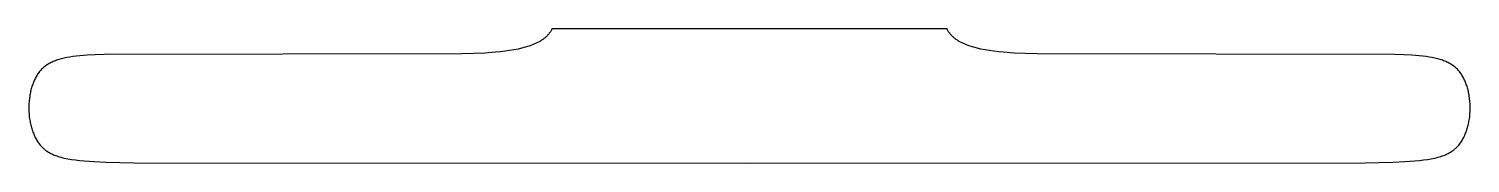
# Model space of a CAD drawing. Header units: inches. Extents: x 20.9 to 55.1, y 10.1 to 13.3.
import ezdxf

# ---------------------------------------------------------------- set-up
doc = ezdxf.new("R2010")
doc.units = ezdxf.units.IN
doc.header["$MEASUREMENT"] = 0
doc.layers.add('Default', color=7, linetype='Continuous', true_color=0x000000)

msp = doc.modelspace()

# ---------------------------------------------------------------- linework, layer by layer
at = {"layer": 'Default'}
msp.add_lwpolyline([(38, 10.098), (52.631, 10.104), (53.295, 10.12), (53.57, 10.134), (53.811, 10.151), (53.92, 10.162), (54.021, 10.174), (54.115, 10.188), (54.203, 10.203), (54.284, 10.219), (54.322, 10.228), (54.359, 10.238), (54.394, 10.247), (54.428, 10.258), (54.461, 10.268), (54.492, 10.279), (54.522, 10.291), (54.551, 10.303), (54.579, 10.316), (54.605, 10.329), (54.631, 10.342), (54.656, 10.356), (54.679, 10.371), (54.691, 10.379), (54.702, 10.386), (54.713, 10.394), (54.724, 10.402), (54.734, 10.41), (54.745, 10.418), (54.755, 10.427), (54.765, 10.435), (54.775, 10.444), (54.785, 10.453), (54.803, 10.471), (54.821, 10.489), (54.839, 10.509), (54.856, 10.528), (54.872, 10.549), (54.888, 10.57), (54.904, 10.592), (54.918, 10.614), (54.933, 10.637), (54.947, 10.66), (54.96, 10.684), (54.973, 10.708), (54.985, 10.733), (54.997, 10.759), (55.008, 10.784), (55.019, 10.81), (55.029, 10.837), (55.038, 10.864), (55.048, 10.891), (55.056, 10.919), (55.065, 10.947), (55.072, 10.975), (55.079, 11.003), (55.086, 11.032), (55.092, 11.061), (55.098, 11.09), (55.103, 11.12), (55.108, 11.149), (55.115, 11.209), (55.121, 11.269), (55.125, 11.329), (55.126, 11.39), (55.126, 11.451), (55.124, 11.511), (55.12, 11.571), (55.114, 11.631), (55.105, 11.69), (55.101, 11.719), (55.095, 11.748), (55.09, 11.777), (55.083, 11.805), (55.076, 11.833), (55.069, 11.861), (55.061, 11.889), (55.053, 11.916), (55.045, 11.943), (55.035, 11.97), (55.026, 11.996), (55.016, 12.021), (55.005, 12.047), (54.994, 12.072), (54.982, 12.096), (54.97, 12.12), (54.958, 12.143), (54.944, 12.166), (54.931, 12.188), (54.917, 12.21), (54.902, 12.231), (54.888, 12.252), (54.872, 12.272), (54.856, 12.291), (54.84, 12.31), (54.823, 12.328), (54.805, 12.345), (54.787, 12.362), (54.769, 12.378), (54.75, 12.394), (54.73, 12.409), (54.71, 12.424), (54.689, 12.438), (54.667, 12.451), (54.645, 12.465), (54.622, 12.477), (54.598, 12.489), (54.574, 12.501), (54.549, 12.512), (54.523, 12.523), (54.496, 12.533), (54.469, 12.543), (54.441, 12.552), (54.412, 12.561), (54.383, 12.569), (54.352, 12.577), (54.321, 12.585), (54.289, 12.592), (54.222, 12.606), (54.152, 12.618), (54.077, 12.629), (53.999, 12.638), (53.918, 12.646), (53.742, 12.66), (53.549, 12.669), (53.338, 12.676), (44.84, 12.692), (44.555, 12.701), (44.288, 12.715), (44.04, 12.733), (43.922, 12.745), (43.81, 12.758), (43.702, 12.774), (43.599, 12.791), (43.501, 12.81), (43.408, 12.831), (43.363, 12.842), (43.32, 12.854), (43.278, 12.867), (43.237, 12.88), (43.197, 12.894), (43.159, 12.908), (43.122, 12.923), (43.086, 12.939), (43.051, 12.955), (43.018, 12.972), (42.986, 12.99), (42.971, 12.999), (42.956, 13.008), (42.941, 13.018), (42.927, 13.027), (42.912, 13.037), (42.899, 13.047), (42.885, 13.057), (42.872, 13.068), (42.859, 13.078), (42.847, 13.089), (42.835, 13.1), (42.823, 13.111), (42.812, 13.123), (42.8, 13.134), (42.79, 13.146), (42.779, 13.158), (42.769, 13.17), (42.76, 13.183), (42.75, 13.195), (42.741, 13.208), (42.732, 13.221), (42.724, 13.234), (42.716, 13.248), (42.708, 13.262), (42.701, 13.275), (42.694, 13.29), (33.306, 13.29), (33.299, 13.275), (33.292, 13.262), (33.284, 13.248), (33.276, 13.234), (33.268, 13.221), (33.259, 13.208), (33.25, 13.195), (33.24, 13.183), (33.231, 13.17), (33.221, 13.158), (33.21, 13.146), (33.2, 13.134), (33.188, 13.123), (33.177, 13.111), (33.165, 13.1), (33.153, 13.089), (33.141, 13.078), (33.128, 13.068), (33.115, 13.057), (33.101, 13.047), (33.088, 13.037), (33.073, 13.027), (33.059, 13.018), (33.044, 13.008), (33.029, 12.999), (33.014, 12.99), (32.982, 12.972), (32.949, 12.955), (32.914, 12.939), (32.878, 12.923), (32.841, 12.908), (32.803, 12.894), (32.763, 12.88), (32.722, 12.867), (32.68, 12.854), (32.637, 12.842), (32.592, 12.831), (32.499, 12.81), (32.401, 12.791), (32.298, 12.774), (32.19, 12.758), (32.078, 12.745), (31.96, 12.733), (31.712, 12.715), (31.445, 12.701), (31.16, 12.692), (22.662, 12.676), (22.451, 12.669), (22.258, 12.66), (22.082, 12.646), (22.001, 12.638), (21.923, 12.629), (21.848, 12.618), (21.778, 12.606), (21.711, 12.592), (21.679, 12.585), (21.648, 12.577), (21.617, 12.569), (21.588, 12.561), (21.559, 12.552), (21.531, 12.543), (21.504, 12.533), (21.477, 12.523), (21.451, 12.512), (21.426, 12.501), (21.402, 12.489), (21.378, 12.477), (21.355, 12.465), (21.333, 12.451), (21.311, 12.438), (21.29, 12.424), (21.27, 12.409), (21.25, 12.394), (21.231, 12.378), (21.213, 12.362), (21.195, 12.345), (21.177, 12.328), (21.16, 12.31), (21.144, 12.291), (21.128, 12.272), (21.112, 12.252), (21.098, 12.231), (21.083, 12.21), (21.069, 12.188), (21.056, 12.166), (21.042, 12.143), (21.03, 12.12), (21.018, 12.096), (21.006, 12.072), (20.995, 12.047), (20.984, 12.021), (20.974, 11.996), (20.965, 11.97), (20.955, 11.943), (20.947, 11.916), (20.939, 11.889), (20.931, 11.861), (20.924, 11.833), (20.917, 11.805), (20.91, 11.777), (20.905, 11.748), (20.899, 11.719), (20.895, 11.69), (20.886, 11.631), (20.88, 11.571), (20.876, 11.511), (20.874, 11.451), (20.874, 11.39), (20.875, 11.329), (20.879, 11.269), (20.885, 11.209), (20.892, 11.149), (20.897, 11.12), (20.902, 11.09), (20.908, 11.061), (20.914, 11.032), (20.921, 11.003), (20.928, 10.975), (20.935, 10.947), (20.944, 10.919), (20.952, 10.891), (20.962, 10.864), (20.971, 10.837), (20.981, 10.81), (20.992, 10.784), (21.003, 10.759), (21.015, 10.733), (21.027, 10.708), (21.04, 10.684), (21.053, 10.66), (21.067, 10.637), (21.082, 10.614), (21.096, 10.592), (21.112, 10.57), (21.128, 10.549), (21.144, 10.528), (21.161, 10.509), (21.179, 10.489), (21.197, 10.471), (21.215, 10.453), (21.225, 10.444), (21.235, 10.435), (21.245, 10.427), (21.255, 10.418), (21.266, 10.41), (21.276, 10.402), (21.287, 10.394), (21.298, 10.386), (21.309, 10.379), (21.321, 10.371), (21.344, 10.356), (21.369, 10.342), (21.395, 10.329), (21.421, 10.316), (21.449, 10.303), (21.478, 10.291), (21.508, 10.279), (21.539, 10.268), (21.572, 10.258), (21.606, 10.247), (21.641, 10.238), (21.678, 10.228), (21.716, 10.219), (21.797, 10.203), (21.885, 10.188), (21.979, 10.174), (22.08, 10.162), (22.189, 10.151), (22.43, 10.134), (22.705, 10.12), (23.369, 10.104)], close=True, dxfattribs=at)

doc.saveas('drawing.dxf')
